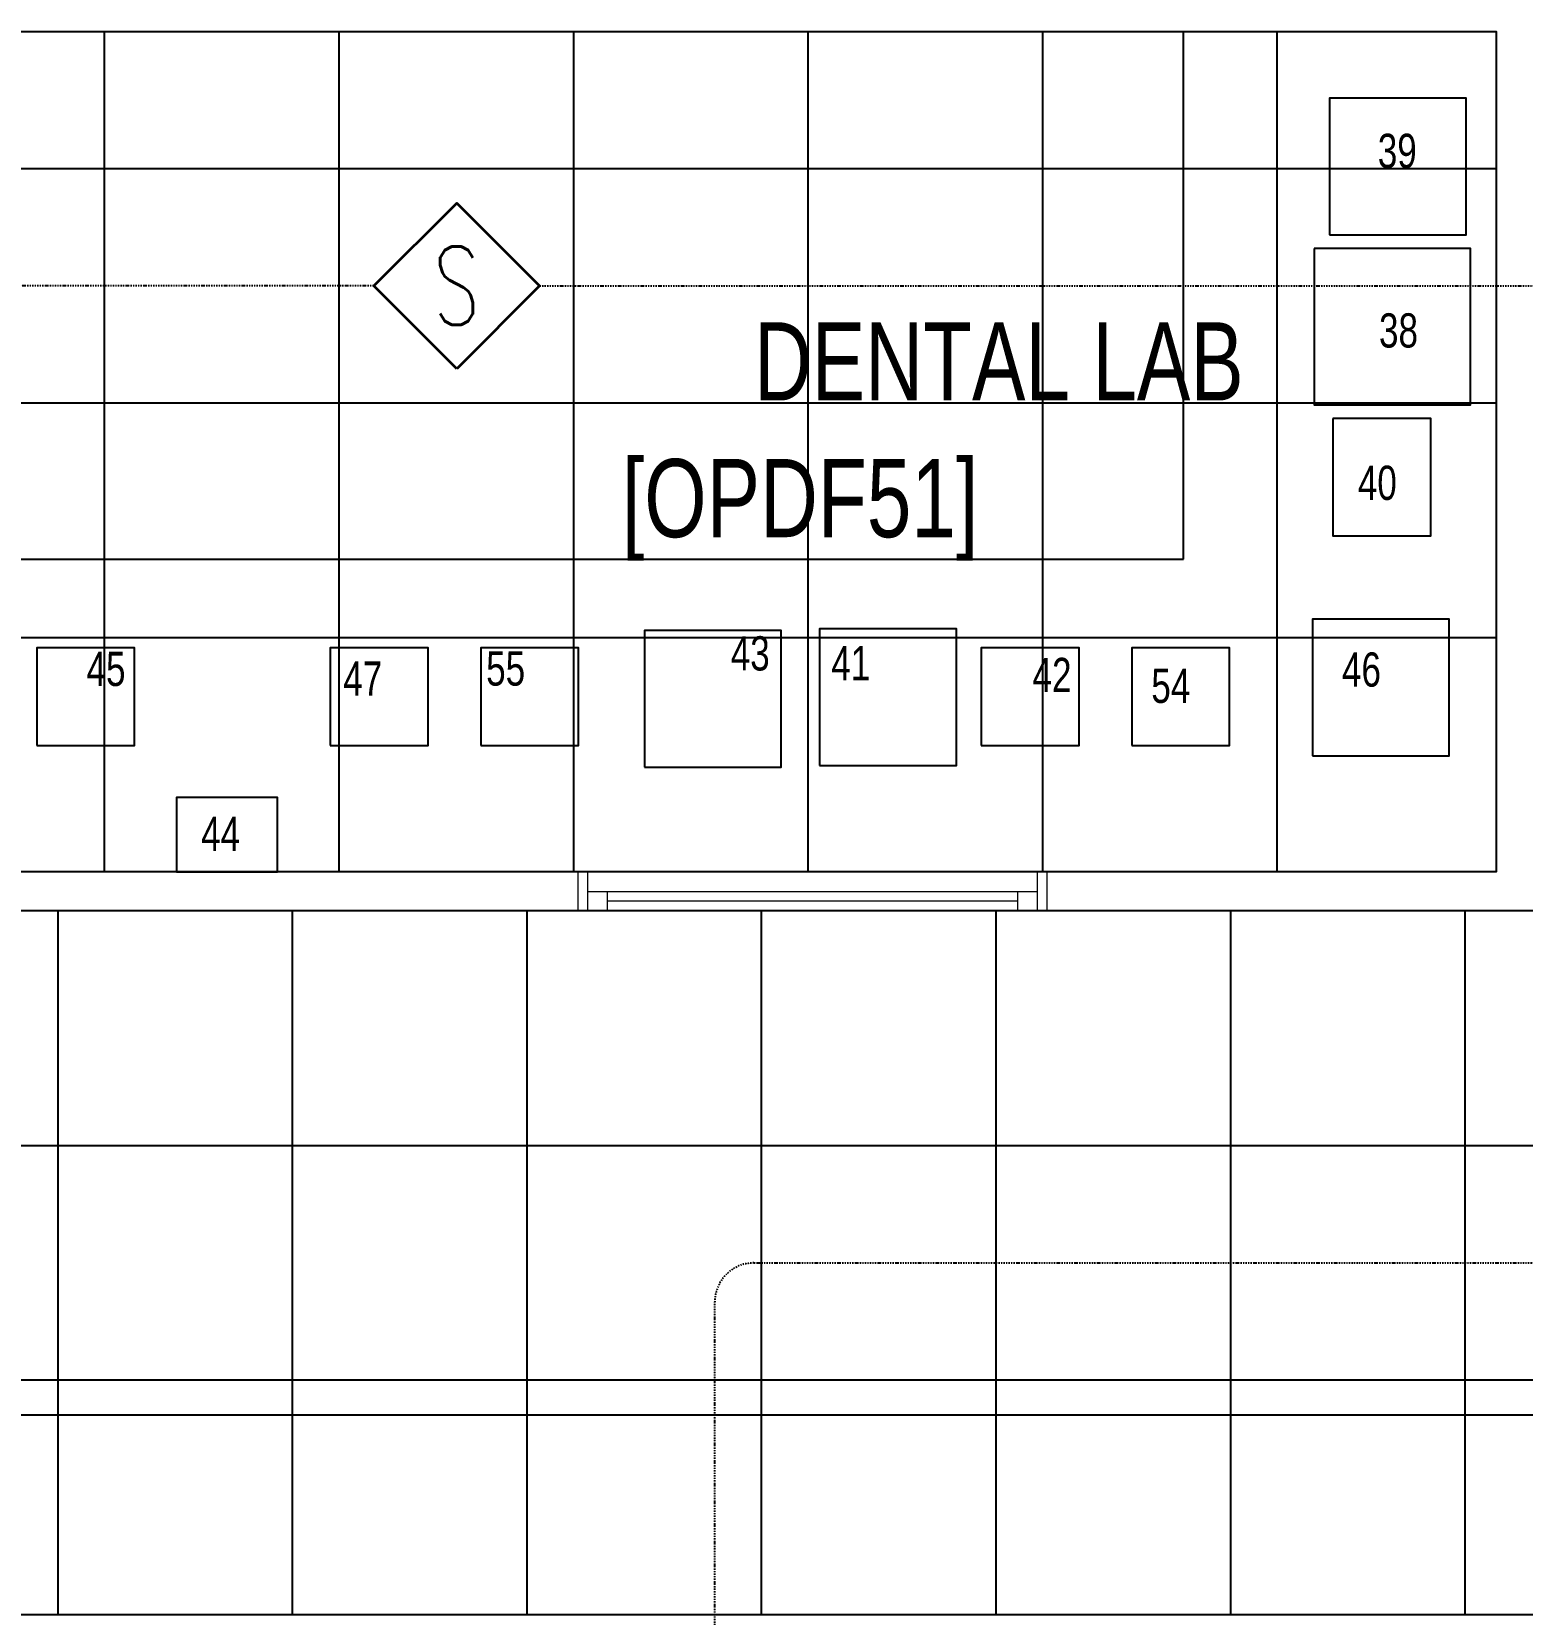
# Model space of a CAD drawing. Extents: x -12260 to 57327, y -29287 to 19916.
# Drawn here: x 29229 to 33043, y -2710 to 1340 of the extents above; entities that cross this region are included whole.
import ezdxf
from ezdxf.enums import TextEntityAlignment as Align

# ---------------------------------------------------------------- set-up
doc = ezdxf.new("R2010")
doc.units = 0
doc.header["$LTSCALE"] = 0.25
doc.linetypes.add('DASHDOT', pattern=[25.4, 12.7, -6.35, 0, -6.35])
for name, color, linetype, lineweight in [('01-First Floor$0$72_EGR_BASE_TEXT', 252, 'Continuous', 5), ('01-First Floor$0$72_EGR_EQP_TAG', 142, 'Continuous', 5), ('01-First Floor$0$Aluminum', 251, 'Continuous', 5), ('01-First Floor$0$LOADING', 253, 'Continuous', 5), ('01-First Floor$0$Walls', 251, 'Continuous', 5), ('E-LITE-CLNG-CNDT', 6, 'DASHDOT', 35), ('F-ALRM-CLNG @ 100', 33, 'Continuous', 35), ('F-ALRM-CLNG-CNDT', 51, 'DASHDOT', 25), ('F-ALRM-CNDT-SPLY', 43, 'POWER SUPPLY', 25)]:
    doc.layers.add(name, color=color, linetype=linetype, lineweight=lineweight)
doc.layers.add('01-First Floor$0$FALSE CEILING', color=251, linetype='Continuous')
doc.styles.add('01-First Floor$0$X3G_ENTITY_257CFD', font='swisscl.ttf', dxfattribs={"height": 200})
doc.styles.add('01-First Floor$0$X3G_ENTITY_9EC9', font='swisscl.ttf', dxfattribs={"height": 0.2})
doc.styles.add('01-First Floor$0$X3G_ENTITY_9F38', font='swisscl.ttf', dxfattribs={"height": 0.2})
doc.styles.add('DC_SIMPLEX', font='SIMPLEX.shx', dxfattribs={"width": 0.7})
doc.styles.get("Standard").update_dxf_attribs({"font": 'romans.shx'})
doc.linetypes.add('POWER SUPPLY', pattern='A,50.8,-4,["PS",Standard,S=4.5,R=0,X=0,Y=-2.25],-11', length=65.8)

# ---------------------------------------------------------------- blocks, each defined once
blk = doc.blocks.new('01-First Floor$0$ME19011A-P')
for p, q in [((-0.425, 0), (0.425, 0)), ((-0.425, 0), (-0.425, -0.015)), ((0.425, 0), (0.425, -0.015)), ((-0.425, -0.015), (0.425, -0.015)), ((-0.3675, -0.0198), (-0.2325, -0.0198)), ((-0.3675, -0.0198), (-0.3675, -0.0399)), ((-0.3675, -0.0399), (-0.2325, -0.0399)), ((-0.36, -0.015), (-0.36, -0.0198)), ((-0.24, -0.015), (-0.24, -0.0198)), ((-0.2325, -0.0198), (-0.2325, -0.0399)), ((-0.15, -0.015), (-0.15, -0.04)), ((-0.15, -0.025), (0, -0.025)), ((-0.15, -0.04), (-0.1187, -0.04)), ((-0.0887, -0.04), (-0.0637, -0.04)), ((-0.0606, -0.0371), (-0.0787, -0.0432)), ((-0.0402, -0.0312), (-0.0496, -0.0337)), ((-0.0376, -0.0409), (-0.0402, -0.0312)), ((-0.0379, -0.04), (0, -0.04)), ((0, -0.015), (0, -0.04)), ((0.1, -0.015), (0.1, -0.045)), ((0.1, -0.035), (0.2, -0.035)), ((0.2, -0.045), (0.2, -0.015)), ((0.2818, -0.015), (0.2484, -0.015)), ((0.2484, -0.0243), (0.2484, -0.015)), ((0.2818, -0.0243), (0.2484, -0.0243)), ((0.2818, -0.0243), (0.2818, -0.015)), ((0.3211, -0.015), (0.2877, -0.015)), ((0.2877, -0.015), (0.2877, -0.0531)), ((0.3211, -0.0243), (0.2877, -0.0243)), ((0.3211, -0.0531), (0.3211, -0.015)), ((0.3623, -0.015), (0.3289, -0.015)), ((0.3289, -0.015), (0.3289, -0.0531)), ((0.3623, -0.0243), (0.3289, -0.0243)), ((0.3623, -0.0531), (0.3623, -0.015)), ((0.3682, -0.0243), (0.3682, -0.015)), ((0.3682, -0.015), (0.4016, -0.015)), ((0.3682, -0.0243), (0.4016, -0.0243)), ((0.4016, -0.0243), (0.4016, -0.015)), ((-0.0787, -0.0432), (-0.077, -0.0497)), ((-0.0582, -0.046), (-0.077, -0.0497)), ((-0.047, -0.0434), (-0.0376, -0.0409)), ((0.1, -0.045), (0.2, -0.045)), ((0.2877, -0.0531), (0.3211, -0.0531)), ((0.3289, -0.0531), (0.3623, -0.0531))]:
    blk.add_line(p, q)
blk.add_lwpolyline([(-0.1187, -0.0482), (-0.0887, -0.0482), (-0.0887, -0.0382), (-0.1187, -0.0382)], close=True)
at = {"color": 8, "const_width": 0.000601}
for points in [[(0.3044, -0.0531, -0.184574), (0.2977, -0.0636, -1.44364), (0.2961, -0.0581, -0.837915), (0.2969, -0.0664, -0.30536), (0.2839, -0.062, -1.584726), (0.2894, -0.0609, -0.253153), (0.2827, -0.0684, -0.874198), (0.2775, -0.0585, -0.915253), (0.2791, -0.0658, -0.223821), (0.2683, -0.0644, -1.703343), (0.272, -0.0597, -0.588962), (0.2621, -0.068, -0.717795), (0.2625, -0.0581, -0.983104), (0.2645, -0.0644, -0.326362), (0.2534, -0.0609, -0.758716), (0.2609, -0.0514, -0.906186), (0.2593, -0.0565, -0.189488), (0.2526, -0.0522, -0.7948), (0.2613, -0.0423, -1.223996), (0.2574, -0.047, -0.072149), (0.2534, -0.0403, -0.645886), (0.2609, -0.0324, -1.366917), (0.2574, -0.0371, -0.078415), (0.2542, -0.0308, -0.723006), (0.2613, -0.0256, -1.105484), (0.2582, -0.0292, -0.221197), (0.2566, -0.0243, -0.221197)], [(0.3456, -0.0531, 0.184574), (0.3523, -0.0636, 1.44364), (0.3539, -0.0581, 0.837915), (0.3531, -0.0664, 0.30536), (0.3661, -0.062, 1.584726), (0.3606, -0.0609, 0.253153), (0.3673, -0.0684, 0.874198), (0.3725, -0.0585, 0.915253), (0.3709, -0.0658, 0.223821), (0.3817, -0.0644, 1.703343), (0.378, -0.0597, 0.588962), (0.3879, -0.068, 0.717795), (0.3875, -0.0581, 0.983104), (0.3855, -0.0644, 0.326362), (0.3966, -0.0609, 0.758716), (0.3891, -0.0514, 0.906186), (0.3907, -0.0565, 0.189488), (0.3974, -0.0522, 0.7948), (0.3887, -0.0423, 1.223996), (0.3926, -0.047, 0.072149), (0.3966, -0.0403, 0.645886), (0.3891, -0.0324, 1.366917), (0.3926, -0.0371, 0.078415), (0.3958, -0.0308, 0.723006), (0.3887, -0.0256, 1.105484), (0.3918, -0.0292, 0.221197), (0.3934, -0.0243, 0.221197)]]:
    blk.add_lwpolyline(points, format="xyb", dxfattribs=at)
blk.add_circle((-0.0537, -0.04), 0.0075)
for centre, radius, start, end in [((-0.1037, -0.04), 0.01, 10.4593, 169.5407), ((-0.1037, -0.04), 0.0075, 14.0075, 165.9925), ((-0.0537, -0.04), 0.01, 45, 180)]:
    blk.add_arc(centre, radius, start, end)
blk = doc.blocks.new('01-First Floor$0$M.44.57.64')
at = {"layer": '01-First Floor$0$LOADING', "xscale": 1000.000000000002, "yscale": 1000.000000000002, "zscale": 1000.000000000002, "rotation": 225.9999036123427}
blk.add_blockref('01-First Floor$0$ME19011A-P', (-80806.9, 16720.7), dxfattribs=at)
blk = doc.blocks.new('01-First Floor$0$A$C37be4daf')
at = {"layer": '01-First Floor$0$Aluminum'}
for p, q in [((1416, 598.2), (216, 598.2)), ((241, 498.2), (241, 598.2)), ((291, 548.2), (291, 598.2)), ((291, 573.2), (1341, 573.2)), ((1341, 548.2), (1341, 598.2)), ((1391, 498.2), (1391, 598.2)), ((1391, 548.2), (241, 548.2)), ((1416, 498.2), (216, 498.2))]:
    blk.add_line(p, q, dxfattribs=at)
at = {"layer": '01-First Floor$0$Walls'}
for p, q in [((216, 498.2), (216, 598.2)), ((1416, 498.2), (1416, 598.2))]:
    blk.add_line(p, q, dxfattribs=at)
blk = doc.blocks.new('01-First Floor')
at = {"layer": '01-First Floor$0$FALSE CEILING', "linetype": 'Continuous'}
for p, q in [((29415.6, -810), (29415.6, 1340)), ((30015.6, -810), (30015.6, 1340)), ((30615.6, -810), (30615.6, 1340)), ((31215.6, -810), (31215.6, 1340)), ((31815.6, -810), (31815.6, 1340)), ((32415.6, -810), (32415.6, 1340)), ((25215.6, 990), (32976, 990)), ((25215.6, 390), (32976, 390)), ((25217.4, -210), (32976, -210)), ((29296.4, -2710), (29296.4, -910)), ((29896.4, -2710), (29896.4, -910)), ((30496.4, -2710), (30496.4, -910)), ((31096.4, -2710), (31096.4, -910)), ((31696.4, -2710), (31696.4, -910)), ((32296.4, -2710), (32296.4, -910)), ((32896.4, -2710), (32896.4, -910)), ((8296.4, -1510), (48976, -1510)), ((8296.4, -2110), (48976, -2110))]:
    blk.add_line(p, q, dxfattribs=at)
at = {"layer": '01-First Floor$0$FALSE CEILING'}
for p, q in [((32176, -10, -0.1), (32176, 1340, -0.1)), ((25215.6, -10, -0.1), (32176, -10, -0.1))]:
    blk.add_line(p, q, dxfattribs=at)
for points in [[(25817.4, -810), (25215.6, -208.1), (25215.6, 1340), (32976, 1340), (32976, -810), (25817.4, -810)], [(48976, -910), (8296.4, -910), (8296.4, -2710), (48976, -2710), (48976, -910)]]:
    blk.add_lwpolyline(points, dxfattribs=at)
for points, elevation in [([(32549.3, 820), (32899.3, 820), (32899.3, 1170), (32549.3, 1170)], -0.2), ([(32510, 785), (32510, 385), (32910, 385), (32910, 785)], -0.2), ([(32558.1, 350.1), (32558.1, 50.1), (32808.1, 50.1), (32808.1, 350.1)], -0.2), ([(30796.3, -542.3), (31146.3, -542.3), (31146.3, -192.3), (30796.3, -192.3)], -0.2), ([(31244.8, -537.8), (31594.8, -537.8), (31594.8, -187.8), (31244.8, -187.8)], -0.2), ([(32505.6, -513.1), (32855.6, -513.1), (32855.6, -163.1), (32505.6, -163.1)], -0.2), ([(29242.1, -487), (29492.1, -487), (29492.1, -237), (29242.1, -237)], -0.2), ([(29992.9, -487), (30242.9, -487), (30242.9, -237), (29992.9, -237)], -0.2), ([(30378, -487), (30628, -487), (30628, -237), (30378, -237)], -0.2), ([(31658.4, -487), (31908.4, -487), (31908.4, -237), (31658.4, -237)], -0.2), ([(32043.5, -487), (32293.5, -487), (32293.5, -237), (32043.5, -237)], -0.2), ([(29599.7, -810), (29858, -810), (29858, -619.5), (29599.7, -619.5)], -0.1)]:
    blk.add_lwpolyline(points, close=True, dxfattribs=dict(at, elevation=elevation))
at = {"layer": '01-First Floor$0$LOADING'}
for p, q in [((32176, -10, -0.1), (32176, 1340, -0.1)), ((25215.6, -10, -0.1), (32176, -10, -0.1))]:
    blk.add_line(p, q, dxfattribs=at)
for points, elevation in [([(32549.3, 820), (32899.3, 820), (32899.3, 1170), (32549.3, 1170)], -0.2), ([(32510, 785), (32510, 385), (32910, 385), (32910, 785)], -0.2), ([(32558.1, 350.1), (32558.1, 50.1), (32808.1, 50.1), (32808.1, 350.1)], -0.2), ([(30796.3, -542.3), (31146.3, -542.3), (31146.3, -192.3), (30796.3, -192.3)], -0.2), ([(31244.8, -537.8), (31594.8, -537.8), (31594.8, -187.8), (31244.8, -187.8)], -0.2), ([(32505.6, -513.1), (32855.6, -513.1), (32855.6, -163.1), (32505.6, -163.1)], -0.2), ([(29242.1, -487), (29492.1, -487), (29492.1, -237), (29242.1, -237)], -0.2), ([(29992.9, -487), (30242.9, -487), (30242.9, -237), (29992.9, -237)], -0.2), ([(30378, -487), (30628, -487), (30628, -237), (30378, -237)], -0.2), ([(31658.4, -487), (31908.4, -487), (31908.4, -237), (31658.4, -237)], -0.2), ([(32043.5, -487), (32293.5, -487), (32293.5, -237), (32043.5, -237)], -0.2), ([(29599.7, -810), (29858, -810), (29858, -619.5), (29599.7, -619.5)], -0.1)]:
    blk.add_lwpolyline(points, close=True, dxfattribs=dict(at, elevation=elevation))
at = {"layer": '01-First Floor$0$Walls'}
for p, q in [((25215.6, 1340), (32976, 1340)), ((32976, 1340), (32976, -810)), ((32976, -810), (25817.4, -810)), ((33076, -910), (25776, -910)), ((25776, -2710), (33076, -2710))]:
    blk.add_line(p, q, dxfattribs=at)
at = {"rotation": 180}
blk.add_blockref('01-First Floor$0$A$C37be4daf', (32042, -311.8), dxfattribs=at)
at = {"layer": '01-First Floor$0$LOADING', "rotation": 134.0000963876573}
blk.add_blockref('01-First Floor$0$M.44.57.64', (-11925.4, 66932.7, -0.1), dxfattribs=at)
at = {"layer": '01-First Floor$0$72_EGR_BASE_TEXT', "char_height": 200, "attachment_point": 2}
for s, insert, style in [('DENTAL LAB', (31703.3, 596.2, 0), '01-First Floor$0$X3G_ENTITY_9EC9'), ('[OPDF51]', (31194.8, 246.4), '01-First Floor$0$X3G_ENTITY_9F38')]:
    blk.add_mtext(s, dxfattribs=dict(at, insert=insert, style=style))
at = {"layer": '01-First Floor$0$72_EGR_EQP_TAG', "char_height": 87.47, "attachment_point": 2, "style": '01-First Floor$0$X3G_ENTITY_257CFD'}
for s, insert in [('39', (32722.7, 1078.7, -0.1)), ('38', (32725.8, 619.2, -0.1)), ('40', (32671.6, 229.3, -0.1)), ('43', (31067.2, -207.2, -0.1)), ('41', (31324.4, -232.2, -0.1)), ('45', (29419.1, -246.9, -0.1)), ('47', (30075.9, -271.7, -0.1)), ('55', (30441.5, -246, -0.1)), ('42', (31839.3, -262.5, -0.1)), ('46', (32631, -248.5, -0.2)), ('54', (32143.2, -290.2, -0.1)), ('44', (29712.1, -668.9, -0.1))]:
    blk.add_mtext(s, dxfattribs=dict(at, insert=insert))
blk = doc.blocks.new('A$C5CF53093')
blk.add_lwpolyline([(0, -212.1), (-212.1, 0), (0, 212.1), (212.1, 0)], close=True)
blk = doc.blocks.new('*U68')
at = {"xscale": 0.01, "yscale": 0.01, "zscale": 0.01}
blk.add_blockref('A$C5CF53093', (0.007, -0.007), dxfattribs=at)
at = {"color": 6, "style": 'DC_SIMPLEX', "width": 0.7, "flags": 8}
blk.add_attdef('TYPE', text='', height=2, rotation=360, dxfattribs=at).set_placement((0, 0), align=Align.MIDDLE_CENTER)

msp = doc.modelspace()

# ---------------------------------------------------------------- linework, layer by layer
at = {"layer": 'F-ALRM-CLNG-CNDT'}
for points in [[(30104.1, 689.3), (28076.7, 689.3, 0.414214), (27976.7, 589.3), (27976.7, -4498.6)], [(30528.4, 689.3), (33697.1, 689.3, -0.414214), (33797.1, 589.3), (33797.1, -1598.6)], [(30976.7, -4498.6), (30976.7, -1910.7, -0.414214), (31076.7, -1810.7), (33585, -1810.7)]]:
    msp.add_lwpolyline(points, format="xyb", dxfattribs=at)
at = {"layer": 'F-ALRM-CNDT-SPLY'}
msp.add_lwpolyline([(44802.1, -2200.2), (20463.5, -2200.2), (20296.4, -2260)], dxfattribs=at)

# ---------------------------------------------------------------- block references
at = {"layer": 'E-LITE-CLNG-CNDT'}
msp.add_blockref('01-First Floor', (0, 0), dxfattribs=at)
at = {"layer": 'F-ALRM-CLNG @ 100', "xscale": 100, "yscale": 100, "zscale": 100}
msp.add_blockref('*U68', (30315.6, 690), dxfattribs=at).add_auto_attribs({'TYPE': 'S'})

doc.saveas('drawing.dxf')
